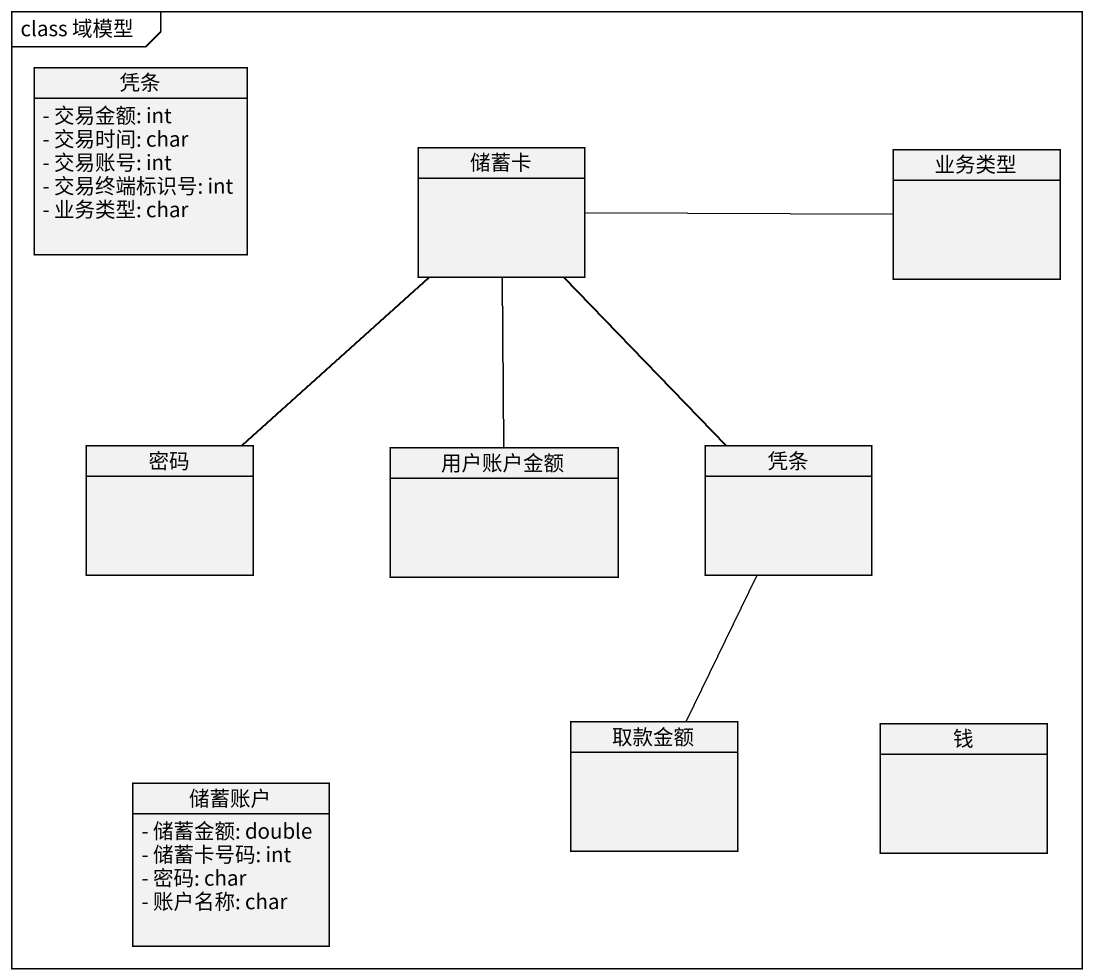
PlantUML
@startuml
mainframe class 域模型
hide circle
hide empty members
skinparam classAttributeIconSize 0
class 凭条 {
  - 交易金额: int
  - 交易时间: char
  - 交易账号: int
  - 交易终端标识号: int
  - 业务类型: char
}
class 储蓄卡
class 业务类型
class 密码
class 用户账户金额
class "凭条" as 凭条_2
class 取款金额
class 钱
class 储蓄账户 {
  - 储蓄金额: double
  - 储蓄卡号码: int
  - 密码: char
  - 账户名称: char
}
储蓄卡 -right- 业务类型
储蓄卡 -- 密码
储蓄卡 -- 用户账户金额
储蓄卡 -- 凭条_2
凭条_2 -- 取款金额
@enduml
